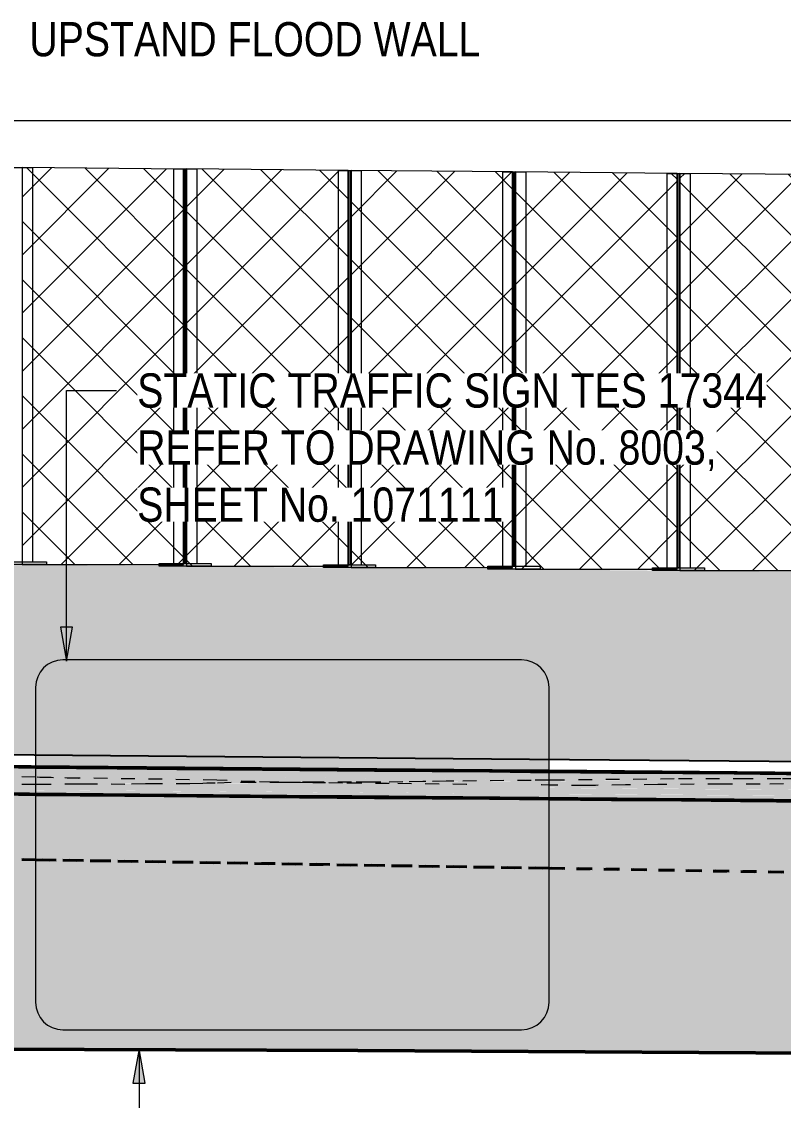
# Model space of a CAD drawing. Header units: metres. Extents: x -353 to -169, y 1 to 28.
# Drawn here: x -342.36 to -336.8, y 19.61 to 27.49 of the extents above; entities that cross this region are included whole.
import ezdxf

# ---------------------------------------------------------------- set-up
doc = ezdxf.new("R2010")
doc.units = ezdxf.units.M
doc.linetypes.add('Dash - Tight', pattern=[0.0045, 0.003, -0.0015])
doc.layers.get('Defpoints').update_dxf_attribs({"color": 41})
for name, color, linetype, lineweight in [('A-ANNO-DIMS', 7, 'Continuous', 9), ('A-DETL', 7, 'Continuous', 13), ('A-DETL-GENF', 7, 'Continuous', 9), ('A-FLOR', 7, 'Continuous', 50), ('A-FLOR-PATT', 7, 'Continuous', 50), ('C-TOPO', 7, 'Continuous', 9), ('G-ANNO-TEXT', 7, 'Continuous', 9)]:
    doc.layers.add(name, color=color, linetype=linetype, lineweight=lineweight)
doc.styles.add('Arial Narrow_1', font='ARIALN.TTF', dxfattribs={"height": 0.25})
doc.dimstyles.new('Dimension_Standard_O__mm__1', dxfattribs={"dimscale": 0.3048, "dimtxt": 0.255858, "dimasz": 0.82021, "dimexe": 0.787402, "dimexo": 0.492126, "dimgap": 0.492126, "dimtad": 1, "dimdec": 0, "dimlfac": 1000, "dimzin": 0, "dimdsep": 46, "dimtxsty": 'Arial Narrow_1', "dimsah": 1, "dimcen": 0.09, "dimaunit": 1, "dimadec": 4, "dimazin": 0, "dimtfac": 1, "dimtdec": 4, "dimtix": 1, "dimtmove": 0, "dimatfit": 3, "dimfxl": 1, "dimtvp": 1, "dimtfill": 1, "dimtolj": 1, "dimtzin": 0, "dimlwd": 18, "dimlwe": 18, "dimarcsym": 2})
pattern_1 = [(45, (-325.478, 10.849), (-0.212132, 0.212132), []), (135, (-325.478, 10.849), (-0.212132, -0.212132), [])]

# ---------------------------------------------------------------- blocks, each defined once
blk = doc.blocks.new('T2DPAA-T2D-PWA-GE-M3D-100001_RockLevels_rvt-1-DRG-2873022 - ELEVATION')
at = {"layer": 'C-TOPO', "color": 190, "linetype": 'Dash - Tight', "lineweight": 40, "true_color": 0x8000ff}
for p, q in [((-342.2611, 21.3728), (-345.1461, 21.4204)), ((-345.1461, 21.4194), (-342.2611, 21.3718)), ((-333.3962, 21.2266), (-338.5111, 21.311)), ((-338.5111, 21.31), (-333.3962, 21.2256))]:
    blk.add_line(p, q, dxfattribs=at)
at = {"layer": 'C-TOPO', "color": 185, "linetype": 'Dash - Tight', "lineweight": 40, "true_color": 0x5926b2}
for p, q in [((-338.5111, 21.311), (-342.2611, 21.3728)), ((-342.2611, 21.3718), (-338.5111, 21.31))]:
    blk.add_line(p, q, dxfattribs=at)
blk = doc.blocks.new('T2DPAA-T2D-PWA-SU-M3D-000101_dwg-40820706-DRG-2873022 - ELEVATION')
at = {"color": 9, "linetype": 'Dash - Tight', "lineweight": 18, "true_color": 0xc0c0c0}
for p, q in [((-342.2611, 21.9221), (-342.5825, 21.9195)), ((-338.4509, 21.954), (-338.5111, 21.9534)), ((-337.5969, 21.9626), (-338.4497, 21.954)), ((-337.0665, 21.9624), (-337.5969, 21.9626)), ((-336.8189, 21.9622), (-337.0665, 21.9624)), ((-336.3061, 21.9671), (-336.8189, 21.9622))]:
    blk.add_line(p, q, dxfattribs=at)
at = {"color": 252, "linetype": 'Dash - Tight', "lineweight": 18, "true_color": 0x86ac86}
for p, q in [((-342.2044, 21.9226), (-342.2611, 21.9221)), ((-341.9467, 21.9247), (-342.2038, 21.9226)), ((-341.8919, 21.9252), (-341.9467, 21.9247)), ((-341.8788, 21.9251), (-341.8919, 21.9252)), ((-341.8699, 21.925), (-341.8788, 21.9251)), ((-341.8505, 21.9249), (-341.8699, 21.925)), ((-341.61, 21.9231), (-341.8505, 21.9249)), ((-341.4593, 21.9259), (-341.61, 21.9231)), ((-341.3626, 21.9277), (-341.4593, 21.9259)), ((-341.1336, 21.9263), (-341.3626, 21.9277)), ((-341.0402, 21.9295), (-341.1336, 21.9263)), ((-341.0096, 21.9305), (-341.0402, 21.9295)), ((-340.9759, 21.9317), (-341.0096, 21.9305)), ((-340.95, 21.9323), (-340.9759, 21.9317)), ((-340.8322, 21.9354), (-340.95, 21.9323)), ((-340.6649, 21.9359), (-340.8322, 21.9354)), ((-340.4492, 21.9371), (-340.6649, 21.9359)), ((-340.4105, 21.9374), (-340.4492, 21.9371)), ((-340.3525, 21.9377), (-340.4101, 21.9374)), ((-340.2121, 21.9386), (-340.3525, 21.9377)), ((-339.9545, 21.9401), (-340.2121, 21.9386)), ((-339.8184, 21.9389), (-339.9545, 21.9401)), ((-339.7391, 21.9382), (-339.8172, 21.9389)), ((-339.5791, 21.941), (-339.7391, 21.9382)), ((-339.4326, 21.9426), (-339.5791, 21.941)), ((-339.4111, 21.943), (-339.4326, 21.9426)), ((-339.2616, 21.9455), (-339.411, 21.943)), ((-339.206, 21.9464), (-339.2605, 21.9455)), ((-338.6407, 21.9521), (-339.206, 21.9464)), ((-338.5111, 21.9534), (-338.6405, 21.9521))]:
    blk.add_line(p, q, dxfattribs=at)
blk = doc.blocks.new('T2DPAA-T2D-PWA-SU-M3D-000100_SurveySurface_rvt-1-DRG-2873022 - ELEVATION')
at = {"color": 9, "linetype": 'Dash - Tight', "lineweight": 18, "true_color": 0xc0c0c0}
blk.add_blockref('T2DPAA-T2D-PWA-SU-M3D-000101_dwg-40820706-DRG-2873022 - ELEVATION', (0, 0), dxfattribs=at)
blk = doc.blocks.new('T2DPAA-T2D-PWA-SU-M3D-000101_dwg-V1-DRG-2873022 - ELEVATION')
at = {"color": 9, "linetype": 'Dash - Tight', "lineweight": 18, "true_color": 0xc0c0c0}
for p, q in [((-342.2611, 21.9759), (-345.1153, 22.0367)), ((-338.2467, 21.9145), (-338.5111, 21.9176)), ((-338.1711, 21.9158), (-338.2467, 21.9145)), ((-337.9516, 21.9195), (-338.171, 21.9158)), ((-337.7157, 21.9215), (-337.9516, 21.9195)), ((-337.6976, 21.9216), (-337.7157, 21.9215)), ((-337.2513, 21.9254), (-337.6976, 21.9216)), ((-336.9709, 21.9232), (-337.2513, 21.9254)), ((-336.9696, 21.9232), (-336.9709, 21.9232)), ((-336.7994, 21.9264), (-336.9696, 21.9232))]:
    blk.add_line(p, q, dxfattribs=at)
at = {"color": 252, "linetype": 'Dash - Tight', "lineweight": 18, "true_color": 0x86ac86}
for p, q in [((-341.9484, 21.9693), (-342.2611, 21.9759)), ((-342.2297, 21.9746), (-341.9484, 21.9693)), ((-340.9367, 21.9534), (-341.9484, 21.9693)), ((-340.6607, 21.9434), (-340.9367, 21.9534)), ((-340.5245, 21.9401), (-340.6607, 21.9434)), ((-340.5088, 21.9397), (-340.5234, 21.9401)), ((-340.4851, 21.9392), (-340.5088, 21.9397)), ((-340.4105, 21.9374), (-340.4851, 21.9392)), ((-340.3897, 21.9369), (-340.4101, 21.9374)), ((-340.3647, 21.9366), (-340.3897, 21.9369)), ((-340.3312, 21.9362), (-340.3647, 21.9366)), ((-340.3273, 21.9362), (-340.3312, 21.9362)), ((-340.2359, 21.9352), (-340.3273, 21.9362)), ((-340.1433, 21.9342), (-340.2359, 21.9352)), ((-340.0183, 21.9328), (-340.1433, 21.9342)), ((-339.8878, 21.9314), (-340.0183, 21.9328)), ((-339.6776, 21.929), (-339.8877, 21.9314)), ((-339.1146, 21.9231), (-339.6776, 21.929)), ((-339.1113, 21.9231), (-339.1146, 21.9231)), ((-338.5651, 21.9183), (-338.5683, 21.9183)), ((-338.5111, 21.9176), (-338.5651, 21.9183))]:
    blk.add_line(p, q, dxfattribs=at)
blk = doc.blocks.new('T2DPAA-T2D-PWA-SU-M3D-000100_SurveySurface_rvt-2-DRG-2873022 - ELEVATION')
at = {"color": 9, "linetype": 'Dash - Tight', "lineweight": 18, "true_color": 0xc0c0c0}
blk.add_blockref('T2DPAA-T2D-PWA-SU-M3D-000101_dwg-V1-DRG-2873022 - ELEVATION', (0, 0), dxfattribs=at)
blk = doc.blocks.new('DIMBLOCK9-DRG-2873022 - ELEVATION')
at = {"layer": 'A-ANNO-DIMS', "color": 0, "lineweight": 18, "transparency": 16777216}
for p, q in [((-345.8157, 26.7405), (-345.8157, 27.0073)), ((-308.8053, 25.8009), (-308.8053, 27.0073)), ((-309.0553, 26.7673), (-345.5657, 26.7673))]:
    blk.add_line(p, q, dxfattribs=at)
at = {"layer": 'A-ANNO-DIMS', "color": 0, "transparency": 16777216}
for points in [[(-345.5657, 26.809), (-345.5657, 26.7256), (-345.8157, 26.7673)], [(-309.0553, 26.809), (-309.0553, 26.7256), (-308.8053, 26.7673)]]:
    blk.add_solid(points, dxfattribs=at)
at = {"layer": 'Defpoints', "color": 0, "transparency": 16777216}
for p in [(-345.8157, 26.7673), (-345.8157, 26.5905), (-308.8053, 25.6509)]:
    blk.add_point(p, dxfattribs=at)
at = {"layer": 'A-ANNO-DIMS', "color": 0, "lineweight": 18, "transparency": 16777216, "insert": (-327.3105, 27.0466), "char_height": 0.25, "width": 5.044053, "attachment_point": 5, "style": 'Arial Narrow_1', "bg_fill": 3, "box_fill_scale": 1.1, "bg_fill_color": 256, "bg_fill_true_color": 13158600, "bg_fill_transparency": 0}
blk.add_mtext('\\A1;VARIES FROM 36991 TO 37050', dxfattribs=at)

msp = doc.modelspace()

# ---------------------------------------------------------------- hatches: boundary and pattern name
at = {"layer": 'A-DETL-GENF', "true_color": 0x808080}
h = msp.add_hatch(dxfattribs=at)
h.set_pattern_fill('FP_3', color=8, style=0, pattern_type=2)
h.set_pattern_definition(pattern_1)
h.paths.add_polyline_path([(-342.3599, 23.5274), (-341.1796, 23.5274), (-341.1796, 26.416), (-342.3599, 26.4274), (-342.3599, 23.541)])
h = msp.add_hatch(dxfattribs=at)
h.set_pattern_fill('FP_3', color=8, style=0, pattern_type=2)
h.set_pattern_definition(pattern_1)
h.paths.add_polyline_path([(-340.9037, 23.5167), (-339.9783, 23.5167), (-339.9783, 26.4053), (-341.1586, 26.4167), (-341.1586, 23.5167)])
h = msp.add_hatch(dxfattribs=at)
h.set_pattern_fill('FP_3', color=8, style=0, pattern_type=2)
h.set_pattern_definition(pattern_1)
h.paths.add_polyline_path([(-339.0739, 23.506), (-338.7769, 23.506), (-338.7769, 26.3945), (-339.9572, 26.406), (-339.9572, 23.506), (-339.1702, 23.506)])
h = msp.add_hatch(dxfattribs=at)
h.set_pattern_fill('FP_3', color=8, style=0, pattern_type=2)
h.set_pattern_definition(pattern_1)
h.paths.add_polyline_path([(-338.1108, 23.4952), (-337.5756, 23.4952), (-337.5756, 26.3838), (-338.7559, 26.3952), (-338.7559, 23.4952), (-338.2071, 23.4952)])
h = msp.add_hatch(dxfattribs=at)
h.set_pattern_fill('FP_3', color=8, style=0, pattern_type=2)
h.set_pattern_definition(pattern_1)
h.paths.add_polyline_path([(-336.7625, 23.4845), (-336.3743, 23.4845), (-336.3743, 26.3731), (-337.5545, 26.3845), (-337.5545, 23.4845), (-336.8588, 23.4845)])
at = {"layer": 'A-DETL-GENF', "true_color": 0xf1f1f1, "transparency": 33554596}
h = msp.add_hatch(color=7, dxfattribs=at)
h.paths.add_polyline_path([(-310.1248, 21.857), (-310.1248, 23.1911), (-309.7448, 23.1911), (-309.7448, 23.2342), (-344.6186, 23.5455), (-344.6186, 22.1605), (-342.2611, 22.1413), (-342.26, 22.6408), (-342.2545, 22.6804), (-342.239, 22.7217), (-342.2156, 22.7578), (-342.1858, 22.7877), (-342.1435, 22.8131), (-342.1056, 22.8263), (-342.0594, 22.8313), (-338.7111, 22.8313), (-338.6646, 22.8256), (-338.6205, 22.8091), (-338.5828, 22.7841), (-338.5529, 22.7531), (-338.5293, 22.7137), (-338.5155, 22.6709), (-338.5111, 22.6226), (-338.5111, 22.1082), (-332.6025, 22.0565), (-332.5792, 22.056), (-332.501, 22.0566), (-332.3324, 22.0541), (-332.3083, 22.0536), (-323.9537, 21.9839), (-310.1337, 21.8571)])
h.paths.add_polyline_path([(-326.8038, 22.12), (-326.8038, 22.12), (-326.802, 22.1201)])
h.paths.add_polyline_path([(-324.1102, 22.127), (-324.1102, 22.127), (-324.1042, 22.1271)])
h.paths.add_polyline_path([(-324.1132, 22.1269), (-324.1132, 22.1269), (-324.1102, 22.127)])
h.paths.add_polyline_path([(-324.1162, 22.1268), (-324.1162, 22.1268), (-324.1132, 22.1269)])
h.paths.add_polyline_path([(-324.1223, 22.1267), (-324.1223, 22.1267), (-324.1162, 22.1268)])
h.paths.add_polyline_path([(-324.1253, 22.1266), (-324.1253, 22.1266), (-324.1223, 22.1267)])
h.paths.add_polyline_path([(-324.1283, 22.1266), (-324.1283, 22.1266), (-324.1253, 22.1266)])
h.paths.add_polyline_path([(-324.1313, 22.1265), (-324.1313, 22.1265), (-324.1283, 22.1266)])
h.paths.add_polyline_path([(-324.1343, 22.1264), (-324.1343, 22.1264), (-324.1313, 22.1265)])
h.paths.add_polyline_path([(-324.1403, 22.1263), (-324.1403, 22.1263), (-324.1343, 22.1264)])
h.paths.add_polyline_path([(-322.5513, 22.1282), (-322.5513, 22.1282), (-322.5452, 22.1284)])
h.paths.add_polyline_path([(-322.5543, 22.1281), (-322.5543, 22.1281), (-322.5513, 22.1282)])
h.paths.add_polyline_path([(-323.9176, 22.1309), (-323.9176, 22.1309), (-323.9159, 22.1309)])
h.paths.add_polyline_path([(-332.0826, 22.1386), (-332.0826, 22.1386), (-332.0796, 22.1386)])
h.paths.add_polyline_path([(-325.1094, 23.1128), (-325.1094, 23.1128), (-325.0902, 23.1131)])
h.paths.add_polyline_path([(-325.1215, 23.1126), (-325.1215, 23.1126), (-325.1094, 23.1128)])
h = msp.add_hatch(color=7, dxfattribs=at)
h.paths.add_polyline_path([(-338.5111, 22.1082), (-338.5121, 22.6408), (-338.5177, 22.6805), (-338.5328, 22.7212), (-338.5573, 22.7586), (-338.5883, 22.7889), (-338.6285, 22.813), (-338.6666, 22.8263), (-338.7111, 22.8313), (-342.0611, 22.8313), (-342.1075, 22.8256), (-342.1521, 22.8088), (-342.1884, 22.785), (-342.2174, 22.756), (-342.2428, 22.7137), (-342.2566, 22.6713), (-342.2611, 22.6263), (-342.2611, 22.1403), (-338.5201, 22.1082)])
h.paths.add_polyline_path([(-340.1333, 22.5337), (-340.1333, 22.5337), (-340.0851, 22.534)])
h.paths.add_polyline_path([(-340.1814, 22.5333), (-340.1814, 22.5333), (-340.1333, 22.5337)])
h = msp.add_hatch(color=7, dxfattribs=at)
h.paths.add_polyline_path([(-332.3434, 22.0538), (-332.3324, 22.0552), (-332.5732, 22.0562), (-332.5461, 22.0555), (-332.3445, 22.0539)])
h.paths.add_polyline_path([(-332.616, 22.0561), (-332.5973, 22.0574), (-338.2312, 22.1046), (-332.6213, 22.0561)])
h.paths.add_polyline_path([(-342.2611, 22.1396), (-342.2611, 22.1403), (-342.264, 22.1396)])
at = {"layer": 'A-DETL-GENF', "true_color": 0x008000, "transparency": 33554509}
h = msp.add_hatch(color=96, dxfattribs=at)
h.paths.add_polyline_path([(-338.5111, 22.0186), (-338.5111, 22.0192), (-338.5111, 22.0186)])
h.paths.add_polyline_path([(-338.5111, 22.1042), (-338.5111, 22.107), (-342.2611, 22.1389), (-342.2611, 22.1363), (-338.5201, 22.1042)])
at = {"layer": 'A-DETL-GENF', "true_color": 0xc0c0c0, "transparency": 33554563}
h = msp.add_hatch(color=9, dxfattribs=at)
h.paths.add_polyline_path([(-307.8496, 21.5547), (-307.8486, 21.7565), (-317.4771, 21.8365), (-323.3759, 21.8837), (-332.2963, 21.9637), (-333.6927, 21.9747), (-334.9207, 21.9684), (-338.5111, 21.9944), (-338.5111, 21.957), (-337.7978, 21.9499), (-338.5111, 21.9455), (-338.5111, 21.8979), (-307.8573, 21.6507), (-307.8573, 21.6296), (-338.5111, 21.8524), (-338.5111, 21.8296), (-307.8573, 21.611), (-307.8573, 21.595), (-337.862, 21.8133), (-337.8598, 21.8119), (-337.5444, 21.8103), (-337.5425, 21.8117), (-337.1066, 21.8079), (-337.1134, 21.8055), (-336.5423, 21.8005), (-336.5382, 21.803), (-336.4254, 21.802), (-326.8429, 21.7178), (-321.5942, 21.6712), (-320.0052, 21.6599), (-321.9794, 21.6779), (-307.8573, 21.5768), (-307.8573, 21.5674), (-309.3182, 21.5727), (-309.3192, 21.5672), (-311.5302, 21.5855), (-310.8079, 21.5756), (-309.2188, 21.5633), (-307.8573, 21.5547)])
h.paths.add_polyline_path([(-337.8826, 21.8145), (-338.1108, 21.815), (-337.9423, 21.8145), (-337.8881, 21.8145)])
h.paths.add_polyline_path([(-342.2611, 21.8563), (-342.2611, 21.881), (-346.7642, 21.9144), (-346.7642, 22.0256), (-342.2611, 21.9882), (-342.2611, 22.0215), (-346.7642, 22.0551), (-346.7643, 22.0888), (-346.7724, 22.0883), (-346.7734, 21.8889), (-345.2786, 21.8752), (-345.2786, 21.8766), (-345.3097, 21.8781), (-342.3002, 21.8566)])
h = msp.add_hatch(color=9, dxfattribs=at)
h.paths.add_polyline_path([(-309.3182, 21.5672), (-309.3182, 21.5727), (-309.2942, 21.5727), (-309.2946, 21.5875), (-321.9794, 21.6768), (-317.0197, 21.6354), (-313.8027, 21.6096), (-313.7968, 21.6071), (-312.3378, 21.595), (-312.3378, 21.5975), (-311.5302, 21.5864), (-309.3241, 21.5672)])
h.paths.add_polyline_path([(-307.8573, 21.5674), (-307.8573, 21.5772), (-307.882, 21.5769), (-307.8818, 21.5675), (-307.8705, 21.5674)])
h.paths.add_polyline_path([(-307.8573, 21.595), (-307.8573, 21.611), (-338.5111, 21.8296), (-338.5111, 21.8191), (-338.1108, 21.8161), (-308.015, 21.5972), (-307.8818, 21.5965), (-307.8818, 21.5952), (-307.8705, 21.5951)])
h.paths.add_polyline_path([(-307.8573, 21.6296), (-307.8573, 21.6507), (-338.5111, 21.897), (-338.5111, 21.8536), (-307.8705, 21.6297)])
h.paths.add_polyline_path([(-342.2611, 21.8517), (-342.2611, 21.8563), (-345.3097, 21.8769), (-342.3002, 21.8521)])
h.paths.add_polyline_path([(-342.2611, 21.881), (-342.2611, 21.9882), (-346.7642, 22.0247), (-346.7642, 21.9139), (-342.2718, 21.881)])
h.paths.add_polyline_path([(-338.5111, 21.9456), (-337.7978, 21.951), (-338.5111, 21.957), (-338.5111, 21.946)])
h.paths.add_polyline_path([(-334.8352, 21.9678), (-333.6927, 21.9758), (-337.9904, 22.012), (-338.165, 22.0131), (-338.5111, 22.0166), (-338.5111, 21.9944), (-334.8364, 21.9678)])
h.paths.add_polyline_path([(-346.5376, 21.9693), (-346.5376, 21.9693), (-346.5364, 21.9693)])
h.paths.add_polyline_path([(-335.017, 21.976), (-335.017, 21.976), (-335.0109, 21.9762)])
h.paths.add_polyline_path([(-342.2611, 22.0215), (-342.2611, 22.0492), (-342.866, 22.0536), (-343.5883, 22.0597), (-346.7642, 22.0883), (-346.7642, 22.0541), (-342.2671, 22.0216)])
at = {"layer": 'A-DETL-GENF', "true_color": 0x008000, "transparency": 33554509}
for points in [[(-338.5111, 22.0192), (-338.5111, 22.1042), (-342.2611, 22.1363), (-342.2611, 22.0513), (-338.5111, 22.0192)], [(-338.5111, 22.0166), (-338.5111, 22.0186), (-342.2611, 22.0504), (-342.2611, 22.0492), (-339.5675, 22.0258), (-338.5111, 22.0166)]]:
    msp.add_hatch(color=96, dxfattribs=at).paths.add_polyline_path(points)
at = {"layer": 'A-DETL-GENF', "true_color": 0xf1f1f1, "transparency": 33554596}
msp.add_hatch(color=7, dxfattribs=at).paths.add_polyline_path([(-338.5111, 22.107), (-338.5111, 22.1082), (-338.5201, 22.1071)])
at = {"layer": 'A-DETL-GENF', "true_color": 0xc0c0c0, "transparency": 33554563}
h = msp.add_hatch(color=9, dxfattribs=at)
h.paths.add_polyline_path([(-338.5111, 21.8191), (-338.5111, 21.8296), (-342.2611, 21.8563), (-342.2611, 21.8517), (-339.5675, 21.8283), (-338.5201, 21.8191)])
h.paths.add_polyline_path([(-338.5111, 21.8536), (-338.5111, 21.8979), (-341.8186, 21.9256), (-338.5111, 21.9464), (-338.5111, 21.957), (-342.2611, 21.9882), (-342.2611, 21.881), (-338.5201, 21.8536)])
h.paths.add_polyline_path([(-340.3259, 21.9362), (-340.3259, 21.9362), (-340.3195, 21.9363)])
h.paths.add_polyline_path([(-340.2657, 21.9367), (-340.2657, 21.9367), (-340.2587, 21.9367)])
h.paths.add_polyline_path([(-338.5111, 21.9944), (-338.5111, 22.0166), (-339.4471, 22.0249), (-341.2889, 22.0404), (-342.2611, 22.0492), (-342.2611, 22.0215), (-338.5141, 21.9944)])
h = msp.add_hatch(color=9, dxfattribs=at)
h.paths.add_polyline_path([(-338.9465, 21.821), (-338.9465, 21.8215), (-338.9465, 21.8215)])
h.paths.add_polyline_path([(-338.5111, 21.8296), (-338.5111, 21.8536), (-342.2611, 21.8804), (-342.2611, 21.8563), (-338.5201, 21.8296)])
h.paths.add_polyline_path([(-340.6064, 21.8344), (-340.6064, 21.8366), (-340.6114, 21.8358), (-340.6072, 21.8344)])
h.paths.add_polyline_path([(-338.5111, 21.8979), (-338.5111, 21.9456), (-341.8186, 21.9246), (-338.5141, 21.898)])
h.paths.add_polyline_path([(-339.9286, 21.9399), (-339.929, 21.9399), (-339.9312, 21.9399)])
h.paths.add_polyline_path([(-340.9759, 21.9491), (-340.9771, 21.9491), (-340.9773, 21.9491)])
h.paths.add_polyline_path([(-341.0422, 21.9504), (-341.0422, 21.9505), (-341.0446, 21.9505)])
h.paths.add_polyline_path([(-341.1264, 21.9522), (-341.1264, 21.9523), (-341.1294, 21.9522)])
h.paths.add_polyline_path([(-341.1866, 21.9534), (-341.1866, 21.9536), (-341.1896, 21.9535)])
h.paths.add_polyline_path([(-341.2889, 21.9556), (-341.2889, 21.9558), (-341.2919, 21.9556)])
h.paths.add_polyline_path([(-338.5111, 21.957), (-338.5111, 21.9944), (-342.2611, 22.0215), (-342.2611, 21.9882), (-338.5201, 21.9571)])
h.paths.add_polyline_path([(-341.4214, 21.9583), (-341.4214, 21.9586), (-341.4274, 21.9584)])
h.paths.add_polyline_path([(-341.5056, 21.9601), (-341.5056, 21.9604), (-341.5177, 21.9603)])
h.paths.add_polyline_path([(-341.5357, 21.9607), (-341.5357, 21.9611), (-341.5387, 21.9607)])
h.paths.add_polyline_path([(-341.638, 21.9628), (-341.638, 21.9632), (-341.6422, 21.9629)])
h.paths.add_polyline_path([(-341.8427, 21.9671), (-341.8427, 21.9676), (-341.8457, 21.9671)])
at = {"layer": 'A-DETL-GENF', "true_color": 0x808080, "transparency": 33554563}
h = msp.add_hatch(color=8, dxfattribs=at)
h.paths.add_polyline_path([(-309.3335, 19.6913), (-309.3241, 21.5631), (-311.0968, 21.579), (-311.8191, 21.5889), (-320.1978, 21.6603), (-323.3821, 21.6863), (-332.2843, 21.7661), (-336.5394, 21.8021), (-336.5423, 21.8005), (-337.1134, 21.8055), (-337.1066, 21.8079), (-337.5427, 21.8116), (-337.5458, 21.8092), (-337.8607, 21.812), (-337.8629, 21.8143), (-338.0386, 21.8145), (-338.159, 21.8155), (-338.5111, 21.8184), (-338.5111, 20.3313), (-338.5161, 20.2868), (-338.5309, 20.2445), (-338.5547, 20.2066), (-338.5864, 20.175), (-338.6243, 20.1511), (-338.6666, 20.1363), (-338.7111, 20.1313), (-342.0611, 20.1313), (-342.1056, 20.1363), (-342.1478, 20.1511), (-342.1858, 20.175), (-342.2174, 20.2066), (-342.2413, 20.2445), (-342.256, 20.2868), (-342.2611, 20.3313), (-342.2611, 21.8507), (-345.2786, 21.8766), (-345.2881, 19.9978), (-339.7863, 19.9791), (-327.308, 19.9042), (-321.8083, 19.8465), (-309.3524, 19.6915)])
h.paths.add_polyline_path([(-309.3524, 21.1972), (-309.3524, 21.1972), (-309.3335, 21.1991)])
h.paths.add_polyline_path([(-310.0639, 21.2219), (-310.22, 21.2219), (-310.6402, 21.222)])
h.paths.add_polyline_path([(-336.5699, 21.803), (-336.5699, 21.8033), (-336.594, 21.803)])
h = msp.add_hatch(color=8, dxfattribs=at)
h.paths.add_polyline_path([(-311.6711, 21.5876), (-312.3378, 21.5975), (-312.3378, 21.595), (-313.7968, 21.6071), (-313.8028, 21.6097), (-316.4418, 21.6309), (-317.4049, 21.6373), (-311.7228, 21.588)])
h.paths.add_polyline_path([(-337.8629, 21.8143), (-337.8631, 21.8145), (-337.87, 21.8144)])
h.paths.add_polyline_path([(-342.2611, 21.8507), (-342.2611, 21.8517), (-342.8539, 21.856), (-342.3483, 21.8515), (-342.3002, 21.8511)])
msp.add_hatch(color=8, dxfattribs=at).paths.add_polyline_path([(-339.3511, 20.1313), (-338.7111, 20.1313), (-338.6666, 20.1363), (-338.6243, 20.1511), (-338.5864, 20.175), (-338.5547, 20.2066), (-338.5309, 20.2445), (-338.5161, 20.2868), (-338.5111, 20.3313), (-338.5111, 21.819), (-338.9465, 21.8215), (-338.9476, 21.8215), (-339.122, 21.8238), (-340.6064, 21.8357), (-340.6072, 21.8344), (-340.6148, 21.8366), (-342.2611, 21.8499), (-342.2611, 20.3313), (-342.256, 20.2868), (-342.2413, 20.2445), (-342.2174, 20.2066), (-342.1858, 20.175), (-342.1478, 20.1511), (-342.1056, 20.1363), (-342.0611, 20.1313), (-339.4465, 20.1313)])
h = msp.add_hatch(color=8, dxfattribs=at)
h.paths.add_polyline_path([(-338.5111, 21.819), (-338.5111, 21.8191), (-338.5201, 21.8191)])
h.paths.add_polyline_path([(-338.9523, 21.8224), (-338.957, 21.8235), (-338.9776, 21.8226)])
h.paths.add_polyline_path([(-340.6268, 21.8367), (-340.6268, 21.8368), (-340.6389, 21.8368)])
at = {"layer": 'A-FLOR-PATT', "lineweight": 5, "true_color": 0xc0c0c0}
h = msp.add_hatch(color=9, dxfattribs=at)
h.paths.add_polyline_path([(-332.4251, 22.052), (-332.3745, 22.0541), (-332.6274, 22.0551), (-332.6274, 22.0562), (-335.5105, 22.081), (-338.5111, 22.107), (-338.5111, 22.1042), (-332.4287, 22.052)])
h.paths.add_polyline_path([(-342.2611, 22.1363), (-342.2611, 22.1396), (-346.7988, 22.1792), (-346.7543, 22.1749), (-342.264, 22.1364)])
h = msp.add_hatch(color=9, dxfattribs=at)
h.paths.add_polyline_path([(-335.8266, 21.9956), (-335.8416, 21.9963), (-335.8296, 21.9956)])
h.paths.add_polyline_path([(-335.3762, 21.9917), (-335.3962, 21.9925), (-335.3781, 21.9917)])
h.paths.add_polyline_path([(-342.2611, 22.0507), (-342.2611, 22.0513), (-346.7724, 22.091), (-346.7543, 22.0893), (-342.264, 22.0508)])
at = {"layer": 'A-FLOR-PATT', "true_color": 0xc8c8c8}
h = msp.add_hatch(color=9, dxfattribs=at)
h.paths.add_polyline_path([(-333.6187, 21.9752), (-333.5924, 21.9764), (-338.5111, 22.0186), (-338.5111, 22.0166), (-337.9423, 22.012), (-337.7256, 22.0108), (-333.6205, 21.9752)])
h.paths.add_polyline_path([(-342.2611, 22.0492), (-342.2611, 22.0507), (-345.7672, 22.0797), (-342.6372, 22.0521), (-342.264, 22.0493)])
at = {"layer": 'G-ANNO-TEXT'}
for points in [[(-342.0344, 22.8218), (-341.9904, 23.0718), (-342.0785, 23.0718)], [(-341.5057, 19.992), (-341.5498, 19.742), (-341.4616, 19.742)]]:
    msp.add_hatch(color=256, dxfattribs=at).paths.add_polyline_path(points)

# ---------------------------------------------------------------- linework, layer by layer
at = {"layer": 'A-DETL', "color": 8, "true_color": 0x808080}
for p, q in [((-342.4547, 26.4274), (-342.2847, 26.4274)), ((-341.1796, 26.416), (-342.3599, 26.4274)), ((-342.3599, 26.4274), (-342.3599, 23.5274)), ((-342.2847, 26.4274), (-342.2847, 23.5474)), ((-341.2534, 26.4167), (-341.2534, 23.5367)), ((-341.2534, 26.4167), (-341.0834, 26.4167)), ((-341.1796, 23.5274), (-341.1796, 26.416)), ((-341.1734, 26.4167), (-341.1655, 26.4167)), ((-341.1734, 23.5367), (-341.1734, 26.4167)), ((-341.1655, 26.4167), (-341.1655, 23.5367)), ((-339.9783, 26.4053), (-341.1586, 26.4167)), ((-341.1586, 26.4167), (-341.1586, 23.5167)), ((-341.0834, 26.4167), (-341.0834, 23.5367)), ((-340.0521, 26.406), (-340.0521, 23.526)), ((-340.0521, 26.406), (-339.8821, 26.406)), ((-339.9783, 23.5167), (-339.9783, 26.4053)), ((-339.9721, 26.406), (-339.9642, 26.406)), ((-339.9721, 23.526), (-339.9721, 26.406)), ((-339.9642, 26.406), (-339.9642, 23.526)), ((-338.7769, 26.3945), (-339.9572, 26.406)), ((-339.9572, 26.406), (-339.9572, 23.506)), ((-339.8821, 26.406), (-339.8821, 23.526)), ((-338.8507, 26.3952), (-338.8507, 23.5152)), ((-338.8507, 26.3952), (-338.6807, 26.3952)), ((-338.7769, 23.506), (-338.7769, 26.3945)), ((-338.7707, 26.3952), (-338.7628, 26.3952)), ((-338.7707, 23.5152), (-338.7707, 26.3952)), ((-338.7628, 26.3952), (-338.7628, 23.5152)), ((-337.5756, 26.3838), (-338.7559, 26.3952)), ((-338.7559, 26.3952), (-338.7559, 23.4952)), ((-338.6807, 26.3952), (-338.6807, 23.5152)), ((-337.6494, 26.3845), (-337.6494, 23.5045)), ((-337.6494, 26.3845), (-337.4794, 26.3845)), ((-337.5756, 23.4952), (-337.5756, 26.3838)), ((-337.5694, 26.3845), (-337.5615, 26.3845)), ((-337.5694, 23.5045), (-337.5694, 26.3845)), ((-337.5615, 26.3845), (-337.5615, 23.5045)), ((-336.3743, 26.3731), (-337.5545, 26.3845)), ((-337.5545, 26.3845), (-337.5545, 23.4845)), ((-337.4794, 26.3845), (-337.4794, 23.5045)), ((-342.5609, 23.5474), (-342.1809, 23.5474)), ((-342.1809, 23.5274), (-342.5609, 23.5274)), ((-342.3599, 23.5274), (-341.1796, 23.5274)), ((-342.1809, 23.5474), (-342.1809, 23.5274)), ((-341.3596, 23.5367), (-340.9796, 23.5367)), ((-341.3596, 23.5167), (-341.3596, 23.5367)), ((-340.9796, 23.5167), (-341.3596, 23.5167)), ((-341.1655, 23.5367), (-341.1734, 23.5367)), ((-341.1586, 23.5167), (-339.9783, 23.5167)), ((-340.9796, 23.5367), (-340.9796, 23.5167)), ((-340.1582, 23.526), (-339.7782, 23.526)), ((-340.1582, 23.506), (-340.1582, 23.526)), ((-339.7782, 23.506), (-340.1582, 23.506)), ((-339.9642, 23.526), (-339.9721, 23.526)), ((-339.9572, 23.506), (-338.7769, 23.506)), ((-339.7782, 23.526), (-339.7782, 23.506)), ((-338.9569, 23.5152), (-338.5769, 23.5152)), ((-338.9569, 23.4952), (-338.9569, 23.5152)), ((-338.5769, 23.4952), (-338.9569, 23.4952)), ((-338.7628, 23.5152), (-338.7707, 23.5152)), ((-338.7559, 23.4952), (-337.5756, 23.4952)), ((-338.5769, 23.5152), (-338.5769, 23.4952)), ((-337.7556, 23.5045), (-337.3756, 23.5045)), ((-337.7556, 23.4845), (-337.7556, 23.5045)), ((-337.3756, 23.4845), (-337.7556, 23.4845)), ((-337.5615, 23.5045), (-337.5694, 23.5045)), ((-337.5545, 23.4845), (-336.3743, 23.4845)), ((-337.3756, 23.5045), (-337.3756, 23.4845))]:
    msp.add_line(p, q, dxfattribs=at)
at = {"layer": 'A-DETL', "lineweight": 18}
for p, q in [((-338.7111, 22.8313), (-342.0611, 22.8313)), ((-342.2611, 22.6313), (-342.2611, 20.3313)), ((-338.5111, 20.3313), (-338.5111, 22.6313)), ((-342.0611, 20.1313), (-338.7111, 20.1313))]:
    msp.add_line(p, q, dxfattribs=at)
at = {"layer": 'A-DETL', "lineweight": 50}
for p, q in [((-342.2611, 22.0492), (-342.3846, 22.0504)), ((-338.0548, 22.012), (-338.5111, 22.0166)), ((-337.8598, 22.012), (-338.0548, 22.012)), ((-337.5348, 22.0091), (-337.8598, 22.012)), ((-337.1598, 22.0059), (-337.5348, 22.0091)), ((-336.5698, 22.0008), (-337.1598, 22.0059)), ((-342.3862, 21.8504), (-342.2611, 21.8492)), ((-338.5111, 21.8166), (-338.0558, 21.812)), ((-338.0558, 21.812), (-337.8607, 21.812)), ((-337.8607, 21.812), (-337.5426, 21.8092)), ((-337.5426, 21.8092), (-337.1134, 21.8055)), ((-337.1134, 21.8055), (-336.5378, 21.8005)), ((-345.2881, 19.9978), (-339.9081, 19.9799)), ((-339.9081, 19.9799), (-327.308, 19.9042))]:
    msp.add_line(p, q, dxfattribs=at)
at = {"layer": 'A-DETL', "color": 98, "lineweight": 50, "true_color": 0x002600}
for p, q in [((-341.6647, 22.0438), (-342.2611, 22.0492)), ((-341.2297, 22.0398), (-341.6647, 22.0438)), ((-340.6047, 22.0341), (-341.2297, 22.0398)), ((-339.7847, 22.0275), (-340.6047, 22.0341)), ((-338.9447, 22.0209), (-339.7847, 22.0275)), ((-338.6465, 22.0179), (-338.9447, 22.0209)), ((-338.5111, 22.0166), (-338.646, 22.0179)), ((-342.2611, 21.8492), (-341.609, 21.8433)), ((-341.609, 21.8433), (-341.3229, 21.8407)), ((-341.3229, 21.8407), (-340.6064, 21.8341)), ((-340.6064, 21.8341), (-339.7863, 21.8275)), ((-339.7863, 21.8275), (-338.9465, 21.821)), ((-338.9465, 21.821), (-338.5111, 21.8166))]:
    msp.add_line(p, q, dxfattribs=at)
at = {"layer": 'A-DETL', "lineweight": 18}
for centre, start, end in [((-342.0611, 22.6313), 90, 180), ((-338.7111, 22.6313), 0, 90), ((-342.0611, 20.3313), 180, 270), ((-338.7111, 20.3313), 270, 360)]:
    msp.add_arc(centre, 0.2, start, end, dxfattribs=at)
at = {"layer": 'A-FLOR', "lineweight": 25}
for p, q in [((-338.653, 22.1054), (-346.7642, 22.1749)), ((-346.7642, 22.0899), (-338.6465, 22.0203)), ((-332.6802, 22.0542), (-338.6525, 22.1054)), ((-338.5111, 22.0192), (-336.1092, 21.9986))]:
    msp.add_line(p, q, dxfattribs=at)
at = {"layer": 'A-FLOR'}
for p, q in [((-338.6465, 22.0198), (-346.7642, 22.0894)), ((-336.1365, 21.9982), (-338.5111, 22.0186)), ((-338.8693, 21.8217), (-333.0143, 21.7715))]:
    msp.add_line(p, q, dxfattribs=at)
at = {"layer": 'A-FLOR', "color": 98, "lineweight": 25, "true_color": 0x002600}
msp.add_line((-338.6462, 22.0203), (-338.5111, 22.0192), dxfattribs=at)
at = {"layer": 'A-FLOR', "color": 98, "true_color": 0x002600}
for p, q in [((-338.5111, 22.0186), (-338.6461, 22.0198)), ((-343.0387, 21.8574), (-340.1573, 21.8327)), ((-340.1567, 21.8327), (-339.9527, 21.831)), ((-339.9523, 21.831), (-338.8694, 21.8217))]:
    msp.add_line(p, q, dxfattribs=at)
at = {"layer": 'G-ANNO-TEXT'}
for p, q in [((-342.0344, 24.799), (-341.6689, 24.799)), ((-342.0344, 22.8218), (-342.0344, 24.799)), ((-341.9904, 23.0718), (-342.0785, 23.0718)), ((-342.0785, 23.0718), (-342.0344, 22.8218)), ((-342.0344, 22.8218), (-341.9904, 23.0718)), ((-341.5057, 19.992), (-341.5498, 19.742)), ((-341.4616, 19.742), (-341.5057, 19.992)), ((-341.5057, 19.992), (-341.5057, 18.805)), ((-341.5498, 19.742), (-341.4616, 19.742))]:
    msp.add_line(p, q, dxfattribs=at)

# ---------------------------------------------------------------- block references
at = {"lineweight": 5}
for name in ['T2DPAA-T2D-PWA-SU-M3D-000100_SurveySurface_rvt-1-DRG-2873022 - ELEVATION', 'T2DPAA-T2D-PWA-SU-M3D-000100_SurveySurface_rvt-2-DRG-2873022 - ELEVATION', 'T2DPAA-T2D-PWA-GE-M3D-100001_RockLevels_rvt-1-DRG-2873022 - ELEVATION']:
    msp.add_blockref(name, (0, 0), dxfattribs=at)

# ---------------------------------------------------------------- texts
at = {"layer": 'G-ANNO-TEXT', "insert": (-342.3061, 27.4892), "char_height": 0.25, "attachment_point": 1, "style": 'Arial Narrow_1', "bg_fill": 3, "box_fill_scale": 1, "bg_fill_color": 256, "bg_fill_true_color": 13158600, "bg_fill_transparency": 0}
msp.add_mtext('UPSTAND FLOOD WALL', dxfattribs=at)

# ---------------------------------------------------------------- next in the draw order: texts
at = {"layer": 'G-ANNO-TEXT', "char_height": 0.25, "attachment_point": 1, "style": 'Arial Narrow_1', "bg_fill": 3, "box_fill_scale": 1, "bg_fill_color": 256, "bg_fill_true_color": 13158600, "bg_fill_transparency": 0}
for s, insert in [('STATIC TRAFFIC SIGN TES 17344', (-341.5189, 24.924)), ('REFER TO DRAWING No. 8003,', (-341.5189, 24.5073)), ('SHEET No. 1071111', (-341.5189, 24.0906))]:
    msp.add_mtext(s, dxfattribs=dict(at, insert=insert))

# ---------------------------------------------------------------- next in the draw order: dimensions: what is measured, and where the dimension line sits
at = {"layer": 'A-ANNO-DIMS', "lineweight": 18}
dim = msp.add_linear_dim(base=(-345.8157, 26.7673), p1=(-308.8053, 25.6509), p2=(-345.8157, 26.5905), text='VARIES FROM 36991 TO 37050', dimstyle='Dimension_Standard_O__mm__1', override={"dimpost": '<>', "dimfxl": 37.02235}, dxfattribs=at)
dim.commit()
dim.dimension.update_dxf_attribs({"geometry": 'DIMBLOCK9-DRG-2873022 - ELEVATION', "text_midpoint": (-327.3105, 27.0466)})

doc.saveas('drawing.dxf')
